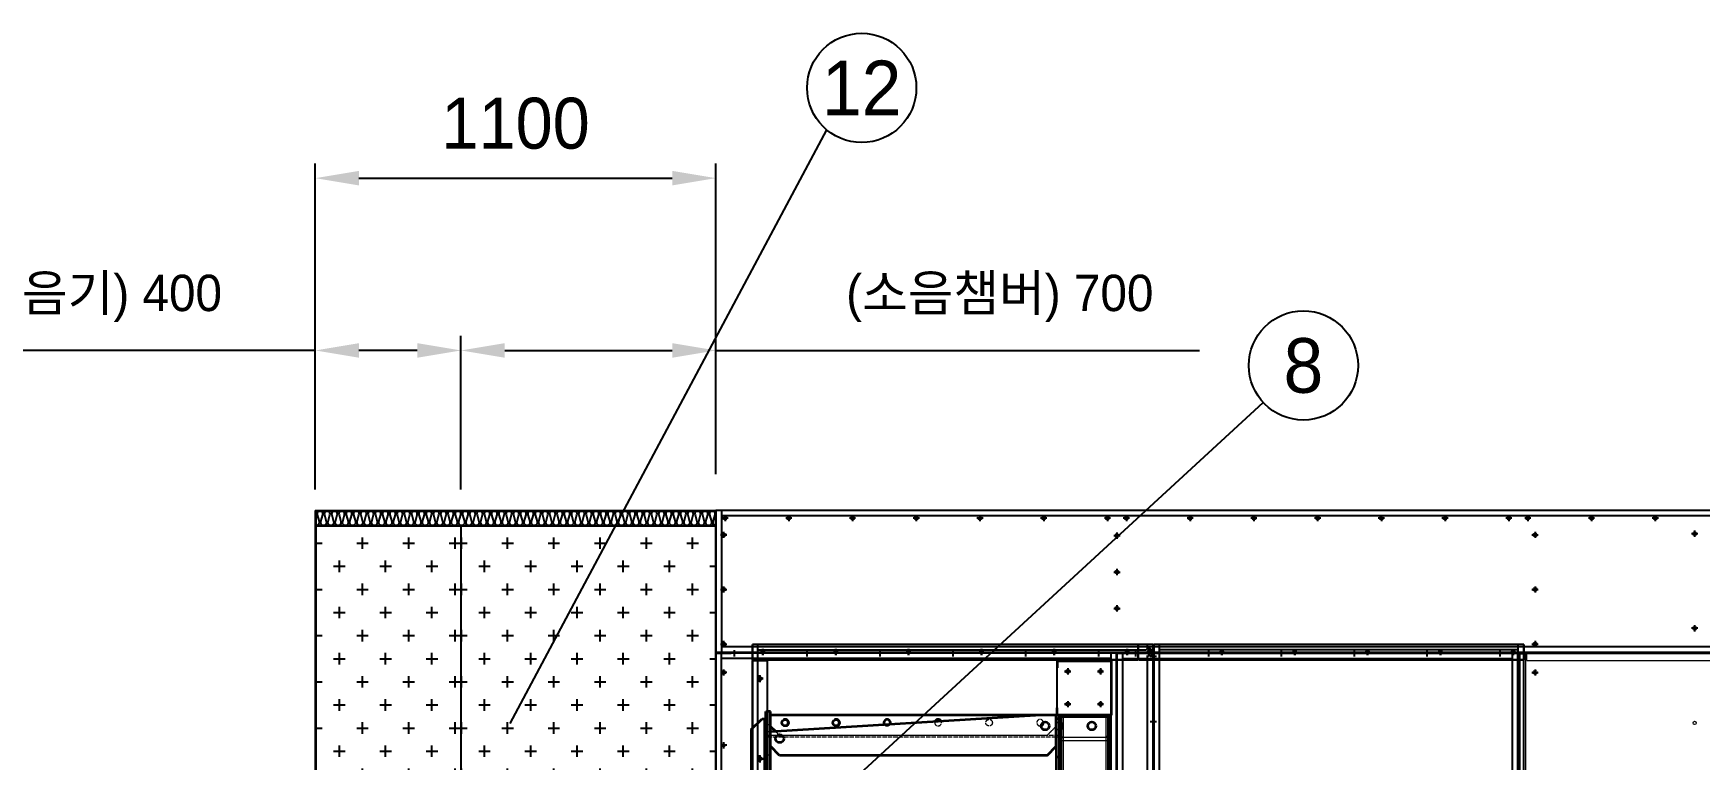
# Model space of a CAD drawing. Header units: millimetres. Extents: x 1723 to 33835, y 1764 to 24472.
# Drawn here: x 11238 to 15814, y 12487 to 14483 of the extents above; entities that cross this region are included whole.
import ezdxf
from ezdxf.enums import TextEntityAlignment as Align

# ---------------------------------------------------------------- set-up
doc = ezdxf.new("R2010")
doc.units = ezdxf.units.MM
doc.linetypes.add('CENTER', pattern=[2, 1.25, -0.25, 0.25, -0.25])
doc.linetypes.add('DASHED', pattern=[15, 12, -3])
for name, color, linetype in [('center', 1, 'CENTER'), ('SMS', 220, 'Continuous'), ('냉각탑_dim', 1, 'Continuous'), ('냉각탑_text', 3, 'Continuous')]:
    doc.layers.add(name, color=color, linetype=linetype)
doc.styles.add('HY울릉도L', font='')
doc.styles.add('돋움', font='Dotum.ttf')
doc.styles.get('HY울릉도L').set_extended_font_data('HY울릉도L')
doc.dimstyles.new('성지DIM', dxfattribs={"dimtxt": 3.5, "dimasz": 3, "dimexe": 1, "dimexo": 2.5, "dimgap": 2, "dimtad": 1, "dimdec": 0, "dimzin": 3, "dimdsep": 46, "dimtxsty": 'HY울릉도L', "dimblk": 'ARCHTICK', "dimcen": -2, "dimclrd": 256, "dimclre": 256, "dimclrt": 7, "dimadec": 0, "dimazin": 0, "dimtfac": 1, "dimtdec": 0, "dimtofl": 0, "dimtmove": 0, "dimatfit": 3, "dimfxl": 1, "dimtolj": 1, "dimtzin": 0, "dimlwe": -1, "dimarcsym": 0})

# ---------------------------------------------------------------- blocks, each defined once
blk = doc.blocks.new('*D762')
at = {"layer": 'Defpoints', "color": 0, "transparency": 16777216}
for p in [(13112.6, 14084.6), (12012.6, 13171.6), (13112.6, 13171.6)]:
    blk.add_point(p, dxfattribs=at)
at = {"layer": '냉각탑_dim', "transparency": 16777216}
for p, q in [((12012.6, 13271.6), (12012.6, 14124.6)), ((13112.6, 13271.6), (13112.6, 14124.6))]:
    blk.add_line(p, q, dxfattribs=at)
at = {"layer": '냉각탑_dim', "lineweight": -2, "transparency": 16777216}
blk.add_line((12132.6, 14084.6), (12992.6, 14084.6), dxfattribs=at)
at = {"layer": '냉각탑_dim', "transparency": 16777216}
for points in [[(12132.6, 14104.6), (12132.6, 14064.6), (12012.6, 14084.6)], [(12992.6, 14104.6), (12992.6, 14064.6), (13112.6, 14084.6)]]:
    blk.add_solid(points, dxfattribs=at)
at = {"layer": '냉각탑_dim', "color": 7, "transparency": 16777216, "insert": (12562.6, 14234.6), "char_height": 140, "attachment_point": 5, "style": 'HY울릉도L'}
blk.add_mtext('\\A1;1100', dxfattribs=at)
blk = doc.blocks.new('*D769')
at = {"layer": 'Defpoints', "color": 0, "transparency": 16777216}
for p in [(12012.6, 13611.3), (12012.6, 13129.6), (12412.6, 13129.6)]:
    blk.add_point(p, dxfattribs=at)
at = {"layer": '냉각탑_dim', "transparency": 16777216}
for p, q in [((12012.6, 13229.6), (12012.6, 13651.3)), ((12412.6, 13229.6), (12412.6, 13651.3))]:
    blk.add_line(p, q, dxfattribs=at)
at = {"layer": '냉각탑_dim', "lineweight": -2, "transparency": 16777216}
for p, q in [((12012.6, 13611.3), (10614.8, 13611.3)), ((12292.6, 13611.3), (12132.6, 13611.3))]:
    blk.add_line(p, q, dxfattribs=at)
at = {"layer": '냉각탑_dim', "transparency": 16777216}
for points in [[(12132.6, 13631.3), (12132.6, 13591.3), (12012.6, 13611.3)], [(12292.6, 13631.3), (12292.6, 13591.3), (12412.6, 13611.3)]]:
    blk.add_solid(points, dxfattribs=at)
at = {"layer": '냉각탑_dim', "color": 7, "transparency": 16777216, "insert": (11253.7, 13754.2), "char_height": 140, "attachment_point": 5, "style": 'HY울릉도L'}
blk.add_mtext('\\A1;{\\fGulim|b0|i0|c129|p50;\\H0.71429x;(토출 소음기) \\fHY울릉도L|b0|i0|c129|p18;400}', dxfattribs=at)
blk = doc.blocks.new('*D770')
at = {"layer": 'Defpoints', "color": 0, "transparency": 16777216}
for p in [(13112.6, 13611.3), (12412.6, 13131.2), (13112.6, 13171.6)]:
    blk.add_point(p, dxfattribs=at)
at = {"layer": '냉각탑_dim', "transparency": 16777216}
for p, q in [((12412.6, 13231.2), (12412.6, 13651.3)), ((13112.6, 13271.6), (13112.6, 13651.3))]:
    blk.add_line(p, q, dxfattribs=at)
at = {"layer": '냉각탑_dim', "lineweight": -2, "transparency": 16777216}
for p, q in [((12532.6, 13611.3), (12992.6, 13611.3)), ((13112.6, 13611.3), (14440, 13611.3))]:
    blk.add_line(p, q, dxfattribs=at)
at = {"layer": '냉각탑_dim', "transparency": 16777216}
for points in [[(12532.6, 13631.3), (12532.6, 13591.3), (12412.6, 13611.3)], [(12992.6, 13631.3), (12992.6, 13591.3), (13112.6, 13611.3)]]:
    blk.add_solid(points, dxfattribs=at)
at = {"layer": '냉각탑_dim', "color": 7, "transparency": 16777216, "insert": (13892, 13754.2), "char_height": 140, "attachment_point": 5, "style": 'HY울릉도L'}
blk.add_mtext('\\A1;{\\fGulim|b0|i0|c129|p50;\\H0.71429x;(소음챔버) \\fHY울릉도L|b0|i0|c129|p18;700}', dxfattribs=at)
blk = doc.blocks.new('A$C474D29AC')
for p, q in [((0, 0), (0, 1409)), ((0, 1409), (42, 1409)), ((42, 0), (42, 1409)), ((42, 0), (0, 0))]:
    blk.add_line(p, q)
for centre in [(21, 1359), (21, 1139), (21, 919), (21, 699), (21, 479), (21, 259), (21, 39)]:
    blk.add_circle(centre, 4.5)
at = {"layer": 'center'}
for p, q in [((29.5, 1359), (12.5, 1359)), ((21, 1367.5), (21, 1350.5)), ((21, 1366), (21, 1349)), ((21, 1147.5), (21, 1130.5)), ((21, 1146), (21, 1129)), ((29.5, 1139), (12.5, 1139)), ((29.5, 919), (12.5, 919)), ((21, 927.5), (21, 910.5)), ((21, 926), (21, 909)), ((29.5, 699), (12.5, 699)), ((21, 707.5), (21, 690.5)), ((21, 706), (21, 689)), ((29.5, 479), (12.5, 479)), ((21, 487.5), (21, 470.5)), ((21, 486), (21, 469)), ((29.5, 259), (12.5, 259)), ((21, 267.5), (21, 250.5)), ((21, 266), (21, 249)), ((21, 47.5), (21, 30.5)), ((21, 46), (21, 29)), ((29.5, 39), (12.5, 39))]:
    blk.add_line(p, q, dxfattribs=at)
blk = doc.blocks.new('A$C246C749F')
for p, q in [((0, 150), (0, 0)), ((0, 150), (150, 150)), ((0, 150), (0, 130)), ((2, 148), (148, 148)), ((2, 148), (2, 130)), ((148, 148), (148, 2)), ((150, 150), (150, 0)), ((2, 130), (0, 130)), ((2, 20), (0, 20)), ((0, 0), (0, 20)), ((0, 0), (150, 0)), ((2, 2), (2, 20)), ((2, 2), (148, 2))]:
    blk.add_line(p, q)
for centre in [(30, 120), (120, 120), (30, 30), (120, 30)]:
    blk.add_circle(centre, 3)
at = {"layer": 'center'}
for p, q in [((38.5, 120), (21.5, 120)), ((30, 128.5), (30, 111.5)), ((128.5, 120), (111.5, 120)), ((120, 128.5), (120, 111.5)), ((38.5, 30), (21.5, 30)), ((30, 38.5), (30, 21.5)), ((128.5, 30), (111.5, 30)), ((120, 38.5), (120, 21.5))]:
    blk.add_line(p, q, dxfattribs=at)
blk = doc.blocks.new('A$C637D7238')
at = {"color": 7, "lineweight": 35, "ltscale": 0.070711}
blk.add_line((0, 2490), (30, 2520), dxfattribs=at)
at = {"color": 7, "lineweight": 35, "ltscale": 0.01}
blk.add_line((30, 2520), (36, 2520), dxfattribs=at)
at = {"color": 7, "lineweight": 35, "ltscale": 0.006667}
blk.add_line((40, 2520), (36, 2520), dxfattribs=at)
at = {"color": 7, "lineweight": 35}
for p, q in [((36, 2520), (36, 1290)), ((40, 0), (40, 2540)), ((40, 2520), (40, 1290)), ((45, 0), (45, 2540)), ((45, 0), (45, 2540)), ((53, 0), (53, 2540)), ((795, 2530), (53, 2530)), ((795, 2530), (53, 2483.7)), ((795, 2530), (53, 2530)), ((850, 2530), (850, 10)), ((980, 2530), (980, 10)), ((985, 2530), (985, 10)), ((0, 2490), (0, 1272)), ((40, 1290), (40, 2480)), ((812, 2419.3), (78, 2419.3)), ((837, 2414.7), (837, 1270)), ((845, 2414.7), (845, 1270))]:
    blk.add_line(p, q, dxfattribs=at)
at = {"color": 7, "lineweight": 35, "ltscale": 0.008333}
for p, q in [((40, 2540), (45, 2540)), ((845, 2530), (850, 2530)), ((850, 2530), (845, 2530)), ((985, 2530), (980, 2530)), ((985, 2530), (980, 2530))]:
    blk.add_line(p, q, dxfattribs=at)
at = {"color": 7, "lineweight": 35, "ltscale": 0.013333}
for p, q in [((53, 2540), (45, 2540)), ((53, 2540), (45, 2540)), ((845, 2530), (837, 2530)), ((845, 2530), (837, 2530)), ((845, 2520), (837, 2520)), ((845, 2414.7), (837, 2414.7))]:
    blk.add_line(p, q, dxfattribs=at)
at = {"color": 7, "linetype": 'DASHED', "lineweight": 13, "ltscale": 0.11}
blk.add_line((45, 2540), (45, 2474), dxfattribs=at)
at = {"color": 7, "linetype": 'DASHED', "lineweight": 13, "ltscale": 0.093819}
blk.add_line((53, 2483.7), (53, 2540), dxfattribs=at)
at = {"color": 7, "lineweight": 35, "ltscale": 0.043443}
blk.add_line((53, 2503.9), (53, 2530), dxfattribs=at)
at = {"color": 7, "linetype": 'DASHED', "lineweight": 13, "ltscale": 0.051667}
blk.add_line((53, 2530), (53, 2499), dxfattribs=at)
at = {"color": 7, "lineweight": 35, "ltscale": 0.07}
blk.add_line((837, 2530), (795, 2530), dxfattribs=at)
at = {"color": 7, "lineweight": 35, "ltscale": 0.016667}
for p, q in [((837, 2530), (837, 2520)), ((845, 2530), (845, 2520))]:
    blk.add_line(p, q, dxfattribs=at)
at = {"color": 7, "lineweight": 35, "ltscale": 0.142899}
blk.add_line((837, 2444.3), (837, 2530), dxfattribs=at)
at = {"color": 7, "lineweight": 35, "ltscale": 0.175455}
for p, q in [((837, 2520), (837, 2414.7)), ((845, 2520), (845, 2414.7))]:
    blk.add_line(p, q, dxfattribs=at)
at = {"color": 7, "lineweight": 35, "ltscale": 0.192122}
blk.add_line((845, 2530), (845, 2414.7), dxfattribs=at)
at = {"color": 7, "linetype": 'DASHED', "lineweight": 13, "ltscale": 0.116667}
for p, q in [((845, 2530), (845, 2460)), ((985, 2460), (985, 2530))]:
    blk.add_line(p, q, dxfattribs=at)
at = {"color": 7, "lineweight": 35, "ltscale": 0.008334}
for p, q in [((845.2, 2530), (845.2, 2525)), ((985.2, 2525), (985.2, 2530))]:
    blk.add_line(p, q, dxfattribs=at)
at = {"color": 7, "lineweight": 35, "ltscale": 0.233333}
for p, q in [((845.2, 2530), (985.2, 2530)), ((985.2, 2525), (845.2, 2525))]:
    blk.add_line(p, q, dxfattribs=at)
at = {"color": 7, "linetype": 'DASHED', "lineweight": 13}
for p, q in [((850, 2530), (850, 10)), ((851.6, 2530), (851.6, 10)), ((856.6, 2530), (856.6, 10)), ((973.4, 2530), (973.4, 10)), ((978.4, 2530), (978.4, 10)), ((980, 2530), (980, 10)), ((40, 60.1), (40, 2479.8)), ((45, 66), (45, 2474)), ((45, 66), (45, 2474)), ((845, 2474), (78, 2474)), ((845, 2474), (78, 2474)), ((812, 2474), (78, 2474)), ((812, 2474), (84.6, 2474)), ((845, 66), (845, 2474)), ((45, 2470), (845, 2470)), ((45, 70), (45, 2470)), ((45, 2470), (845, 2470)), ((53, 1274), (53, 2444.7)), ((837, 2444.7), (837, 1274)), ((845, 2414.7), (845, 125.3))]:
    blk.add_line(p, q, dxfattribs=at)
at = {"color": 7, "lineweight": 35, "ltscale": 0.002746}
for p, q in [((850, 2530), (851.6, 2530)), ((980, 2530), (978.4, 2530))]:
    blk.add_line(p, q, dxfattribs=at)
at = {"color": 7, "linetype": 'DASHED', "lineweight": 13, "ltscale": 0.095349}
for p, q in [((852, 2472.8), (850, 2530)), ((980, 2530), (978, 2472.8))]:
    blk.add_line(p, q, dxfattribs=at)
at = {"color": 7, "linetype": 'DASHED', "lineweight": 13, "ltscale": 0.008334}
for p, q in [((851.6, 2530), (851.6, 2525)), ((856.6, 2530), (856.6, 2525)), ((867, 2525), (867, 2530)), ((867, 2530), (867, 2525)), ((883, 2525), (883, 2530)), ((883, 2530), (883, 2525)), ((947, 2525), (947, 2530)), ((947, 2530), (947, 2525)), ((963, 2525), (963, 2530)), ((963, 2530), (963, 2525)), ((973.4, 2530), (973.4, 2525)), ((978.4, 2530), (978.4, 2525))]:
    blk.add_line(p, q, dxfattribs=at)
at = {"color": 7, "lineweight": 35, "ltscale": 0.008328}
for p, q in [((856.6, 2530), (851.6, 2530)), ((978.4, 2530), (973.4, 2530))]:
    blk.add_line(p, q, dxfattribs=at)
at = {"color": 7, "lineweight": 13}
for p, q in [((851.6, 2525), (851.6, 15)), ((856.6, 2525), (856.6, 15)), ((973.4, 2525), (973.4, 15)), ((978.4, 2525), (978.4, 15))]:
    blk.add_line(p, q, dxfattribs=at)
at = {"color": 7, "lineweight": 35, "ltscale": 0.194519}
blk.add_line((856.6, 2530), (973.4, 2530), dxfattribs=at)
at = {"color": 7, "linetype": 'DASHED', "lineweight": 13, "ltscale": 0.008333}
for p, q in [((45, 2503.9), (40, 2503.9)), ((45, 2503.9), (40, 2503.9)), ((45, 2484.9), (40, 2484.9)), ((45, 2484.9), (40, 2484.9)), ((40, 2480), (45, 2480)), ((45, 2420.5), (40, 2420.5)), ((45, 2420.5), (40, 2420.5))]:
    blk.add_line(p, q, dxfattribs=at)
at = {"color": 7, "linetype": 'DASHED', "lineweight": 13, "ltscale": 0.013333}
for p, q in [((45, 2503.9), (53, 2503.9)), ((45, 2503.9), (53, 2503.9)), ((45, 2484.9), (53, 2484.9)), ((45, 2484.9), (53, 2484.9)), ((45, 2474), (53, 2474)), ((45, 2474), (53, 2474)), ((837, 2509.5), (845, 2509.5)), ((845, 2509.5), (837, 2509.5)), ((845, 2509.5), (837, 2509.5)), ((837, 2509.5), (845, 2509.5)), ((837, 2490.5), (845, 2490.5)), ((845, 2490.5), (837, 2490.5)), ((845, 2490.5), (837, 2490.5)), ((837, 2490.5), (845, 2490.5)), ((845, 2474), (837, 2474)), ((845, 2474), (837, 2474)), ((45, 2420.5), (53, 2420.5)), ((45, 2420.5), (53, 2420.5)), ((845, 2414.7), (837, 2414.7))]:
    blk.add_line(p, q, dxfattribs=at)
at = {"color": 7, "linetype": 'DASHED', "lineweight": 13, "ltscale": 0.043935}
blk.add_line((71.4, 2474), (45, 2474), dxfattribs=at)
blk.add_line((71.4, 2474), (45, 2474), dxfattribs=at)
at = {"color": 7, "linetype": 'DASHED', "lineweight": 13, "ltscale": 0.006667}
blk.add_line((45, 2470), (45, 2474), dxfattribs=at)
at = {"color": 7, "linetype": 'DASHED', "lineweight": 13, "ltscale": 0.008224}
blk.add_line((53, 2499), (53, 2503.9), dxfattribs=at)
at = {"color": 7, "lineweight": 35, "ltscale": 0.033925}
blk.add_line((53, 2499), (67.4, 2484.6), dxfattribs=at)
blk.add_line((53, 2499), (67.4, 2484.6), dxfattribs=at)
at = {"color": 7, "lineweight": 35, "ltscale": 0.065747}
blk.add_line((53, 2444.3), (53, 2483.7), dxfattribs=at)
at = {"color": 7, "linetype": 'DASHED', "lineweight": 13, "ltscale": 0.020195}
blk.add_line((67.4, 2484.6), (76, 2476), dxfattribs=at)
blk.add_line((67.4, 2484.6), (76, 2476), dxfattribs=at)
at = {"color": 7, "lineweight": 35, "ltscale": 0.011065}
blk.add_line((78, 2474), (71.4, 2474), dxfattribs=at)
blk.add_line((78, 2474), (71.4, 2474), dxfattribs=at)
at = {"color": 7, "lineweight": 35, "ltscale": 0.004806}
blk.add_line((76, 2476), (78, 2474), dxfattribs=at)
blk.add_line((76, 2476), (78, 2474), dxfattribs=at)
at = {"color": 7, "lineweight": 35, "ltscale": 0.011066}
blk.add_line((84.6, 2474), (78, 2474), dxfattribs=at)
at = {"color": 7, "linetype": 'DASHED', "lineweight": 13, "ltscale": 0.058925}
blk.add_line((812, 2474), (837, 2499), dxfattribs=at)
blk.add_line((812, 2474), (837, 2499), dxfattribs=at)
at = {"color": 7, "linetype": 'DASHED', "lineweight": 13, "ltscale": 0.010079}
for p, q in [((851, 2509.5), (845, 2509.5)), ((845, 2509.5), (851, 2509.5)), ((851, 2490.5), (845, 2490.5)), ((845, 2490.5), (851, 2490.5))]:
    blk.add_line(p, q, dxfattribs=at)
at = {"color": 7, "linetype": 'DASHED', "lineweight": 13, "ltscale": 0.009526}
blk.add_line((845, 2509.5), (850.7, 2509.5), dxfattribs=at)
blk.add_line((845, 2509.5), (850.7, 2509.5), dxfattribs=at)
at = {"color": 7, "linetype": 'DASHED', "lineweight": 13, "ltscale": 0.010632}
blk.add_line((845, 2490.5), (851.4, 2490.5), dxfattribs=at)
blk.add_line((845, 2490.5), (851.4, 2490.5), dxfattribs=at)
at = {"color": 7, "lineweight": 35, "ltscale": 0.058925}
for p, q in [((78, 2419.3), (53, 2444.3)), ((812, 2419.3), (837, 2444.3))]:
    blk.add_line(p, q, dxfattribs=at)
at = {"color": 7, "linetype": 'DASHED', "lineweight": 13, "ltscale": 0.233333}
blk.add_line((845, 2460), (985, 2460), dxfattribs=at)
at = {"color": 7, "linetype": 'DASHED', "lineweight": 13, "ltscale": 0.193355}
blk.add_line((973, 2468), (857, 2468), dxfattribs=at)
at = {"color": 7, "lineweight": 35}
for centre, radius in [((93, 2509), 9), ((233, 2509), 9), ((78, 2465.2), 11), ((807, 2500), 11), ((935, 2500), 11)]:
    blk.add_circle(centre, radius, dxfattribs=at)
at = {"color": 7, "linetype": 'DASHED', "lineweight": 13}
blk.add_circle((653, 2509), 9, dxfattribs=at)
blk.add_circle((653, 2509), 9, dxfattribs=at)
for centre, radius, start, end in [((93, 2509), 9, 118.6479, 298.6479), ((233, 2509), 9, 118.6479, 298.6479), ((373, 2509), 9, 118.6479, 327.3569), ((793, 2509), 9, 4.9733, 289.5559), ((793, 2509), 9, 4.9732, 289.5559), ((373, 2509), 9, 219.7828, 327.3569), ((513, 2509), 9, 161.3731, 25.7666), ((513, 2509), 9, 161.3731, 25.7666), ((857, 2473), 5, 182, 270), ((973, 2473), 5, 270, 358)]:
    blk.add_arc(centre, radius, start, end, dxfattribs=at)
at = {"color": 7, "lineweight": 35}
for centre, start, end in [((93, 2509), 298.6479, 118.6479), ((233, 2509), 298.6479, 118.6479), ((373, 2509), 327.3569, 219.7828), ((373, 2509), 327.3569, 118.6479), ((513, 2509), 25.7666, 161.3731), ((513, 2509), 25.7666, 161.3731), ((793, 2509), 289.5559, 4.9733), ((793, 2509), 289.5559, 4.9732)]:
    blk.add_arc(centre, 9, start, end, dxfattribs=at)
at = {"color": 7, "linetype": 'DASHED', "lineweight": 13}
for ratio, start_param, end_param in [(0.034921, 6.283148, 8.353978), (0.034919, 2.070918, 3.141543), (0.034919, 5.212511, 6.283135), (0.034921, 3.141555, 5.212385)]:
    blk.add_ellipse((851, 2500), major_axis=(0, 9.5), ratio=ratio, start_param=start_param, end_param=end_param, dxfattribs=at)
at = {"color": 7, "lineweight": 35}
for ratio, start_param, end_param in [(0.034921, 6.283148, 8.353978), (0.034919, 2.070918, 3.141543), (0.034919, 5.212511, 6.283135), (0.034921, 3.141555, 5.212385)]:
    blk.add_ellipse((851, 2500), major_axis=(0, 9.5), ratio=ratio, start_param=start_param, end_param=end_param, dxfattribs=at)
blk = doc.blocks.new('A$C7585302F')
for p, q in [((0, 9.5), (0, 2715.5)), ((0, 9.5), (0, 2715.5)), ((1100, 2715.5), (0, 2715.5)), ((0, 9.5), (0, 2715.5)), ((0, 9.5), (0, 2715.5)), ((0, 2715.5), (42, 2715.5)), ((15, 9.5), (15, 2715.5)), ((1085, 2700.5), (15, 2700.5)), ((1085, 9.5), (1085, 2715.5)), ((1100, 9.5), (1100, 2715.5)), ((1100, 9.5), (1100, 2715.5))]:
    blk.add_line(p, q)
for centre, radius in [((21, 2662.5), 4.5), ((21, 2662.5), 4.5), ((21, 2462.5), 3)]:
    blk.add_circle(centre, radius)
at = {"layer": 'center'}
for p, q in [((50, 2723.5), (50, 2706.5)), ((250, 2723.5), (250, 2706.5)), ((450, 2723.5), (450, 2706.5)), ((650, 2723.5), (650, 2706.5)), ((850, 2723.5), (850, 2706.5)), ((1050, 2723.5), (1050, 2706.5)), ((29.5, 2662.5), (12.5, 2662.5)), ((21, 2671), (21, 2654)), ((21, 2471), (21, 2454)), ((29.5, 2462.5), (12.5, 2462.5))]:
    blk.add_line(p, q, dxfattribs=at)
blk = doc.blocks.new('A$C30E44EA2')
for p, q in [((0, 9.5), (0, 2715.5)), ((0, 9.5), (0, 2715.5)), ((0, 2715.5), (1100, 2715.5)), ((15, 9.5), (15, 2715.5)), ((15, 2700.5), (1085, 2700.5)), ((1085, 9.5), (1085, 2715.5)), ((1100, 9.5), (1100, 2715.5)), ((1100, 9.5), (1100, 2715.5))]:
    blk.add_line(p, q)
at = {"layer": 'center'}
for p, q in [((50, 2723.5), (50, 2706.5)), ((250, 2723.5), (250, 2706.5)), ((450, 2723.5), (450, 2706.5)), ((650, 2723.5), (650, 2706.5)), ((850, 2723.5), (850, 2706.5)), ((1050, 2723.5), (1050, 2706.5))]:
    blk.add_line(p, q, dxfattribs=at)
blk = doc.blocks.new('A$C1AFF22E1')
for p, q in [((9.5, 2966), (9.5, 0)), ((1025.5, 2966), (9.5, 2966)), ((24.5, 2966), (24.5, 0)), ((1010.5, 2951), (24.5, 2951)), ((1010.5, 0), (1010.5, 2966)), ((1025.5, 0), (1025.5, 2966))]:
    blk.add_line(p, q)
at = {"color": 7}
for centre in [(196.5, 2945), (396.5, 2945), (596.5, 2945), (796.5, 2945), (996.5, 2945)]:
    blk.add_circle(centre, 4.5, dxfattribs=at)
at = {"layer": 'center'}
for p, q in [((17, 2933), (0, 2933)), ((17, 2753), (0, 2753))]:
    blk.add_line(p, q, dxfattribs=at)
at = {"layer": 'center', "color": 1}
for p, q in [((188, 2945), (205, 2945)), ((196.5, 2953.5), (196.5, 2936.5)), ((388, 2945), (405, 2945)), ((396.5, 2953.5), (396.5, 2936.5)), ((588, 2945), (605, 2945)), ((596.5, 2953.5), (596.5, 2936.5)), ((788, 2945), (805, 2945)), ((796.5, 2953.5), (796.5, 2936.5)), ((988, 2945), (1005, 2945)), ((996.5, 2953.5), (996.5, 2936.5))]:
    blk.add_line(p, q, dxfattribs=at)
blk = doc.blocks.new('A$C00BA3925')
for p, q in [((0, 11), (0, 1069)), ((0, 1069), (0, 11)), ((0, 1069), (0, 11)), ((0, 1069), (42, 1069)), ((42, 11), (0, 11))]:
    blk.add_line(p, q)
at = {"color": 7, "lineweight": 15}
for p, q in [((0, 11), (0, 1069)), ((42, 11), (42, 1069)), ((3.5, 11), (0, 11)), ((20, 11), (3.5, 11)), ((20, 11), (42, 11))]:
    blk.add_line(p, q, dxfattribs=at)
for centre in [(21, 1040), (21, 840), (21, 840), (21, 640), (21, 440), (21, 240), (21, 40)]:
    blk.add_circle(centre, 3)
at = {"layer": 'center'}
for p, q in [((12.5, 1040), (29.5, 1040)), ((21, 1048.5), (21, 1031.5)), ((12.5, 840), (29.5, 840)), ((12.5, 840), (29.5, 840)), ((21, 848.5), (21, 831.5)), ((21, 848.5), (21, 831.5)), ((21, 648.5), (21, 631.5)), ((12.5, 640), (29.5, 640)), ((12.5, 440), (29.5, 440)), ((21, 448.5), (21, 431.5)), ((12.5, 240), (29.5, 240)), ((21, 248.5), (21, 231.5)), ((21, 48.5), (21, 31.5)), ((12.5, 40), (29.5, 40)), ((21, 34.5), (21, 17.5)), ((21, 17), (21, 0))]:
    blk.add_line(p, q, dxfattribs=at)
blk = doc.blocks.new('A$C39BF085F')
at = {"color": 7, "lineweight": 15}
for p, q in [((1058, 42), (0, 42)), ((1058, 0), (0, 0)), ((1058, 20), (1058, 42)), ((1058, 20), (1058, 3.5)), ((1058, 3.5), (1058, 0))]:
    blk.add_line(p, q, dxfattribs=at)
for p, q in [((0, 0), (0, 42)), ((1058, 0), (0, 0)), ((0, 0), (1058, 0)), ((0, 0), (1058, 0)), ((1058, 42), (1058, 0))]:
    blk.add_line(p, q)
for centre in [(29, 21), (229, 21), (229, 21), (429, 21), (629, 21), (829, 21), (1029, 21)]:
    blk.add_circle(centre, 3)
at = {"layer": 'center'}
for p, q in [((20.5, 21), (37.5, 21)), ((29, 12.5), (29, 29.5)), ((220.5, 21), (237.5, 21)), ((220.5, 21), (237.5, 21)), ((229, 12.5), (229, 29.5)), ((229, 12.5), (229, 29.5)), ((420.5, 21), (437.5, 21)), ((429, 12.5), (429, 29.5)), ((620.5, 21), (637.5, 21)), ((629, 12.5), (629, 29.5)), ((820.5, 21), (837.5, 21)), ((829, 12.5), (829, 29.5)), ((1020.5, 21), (1037.5, 21)), ((1029, 12.5), (1029, 29.5)), ((1034.5, 21), (1051.5, 21)), ((1052, 21), (1069, 21))]:
    blk.add_line(p, q, dxfattribs=at)
blk = doc.blocks.new('A$C7FE17281')
for p, q in [((0, 2966), (0, 0)), ((1100, 2966), (0, 2966)), ((15, 0), (15, 2966)), ((15, 2951), (1081, 2951)), ((15, 2951), (1081, 2951)), ((1085, 2954.2), (1085, 2966)), ((1085, 0), (1085, 2935.8)), ((1100, 2966), (1100, 0))]:
    blk.add_line(p, q)
for centre, radius in [((29, 2945), 4.5), ((229, 2945), 4.5), ((429, 2945), 4.5), ((629, 2945), 4.5), ((829, 2945), 4.5), ((1029, 2945), 4.5), ((1089, 2945), 4.5), ((865.9, 2892), 4.5), ((865.9, 2892), 4.5), ((865.9, 2892), 4.5), ((865.9, 2892), 4.5), ((955.9, 2892), 4.5), ((955.9, 2892), 4.5), ((955.9, 2892), 4.5), ((955.9, 2892), 4.5), ((21, 2872), 3), ((865.9, 2802), 4.5), ((865.9, 2802), 4.5), ((865.9, 2802), 4.5), ((865.9, 2802), 4.5), ((955.9, 2802), 4.5), ((955.9, 2802), 4.5), ((955.9, 2802), 4.5), ((955.9, 2802), 4.5), ((21, 2652), 3)]:
    blk.add_circle(centre, radius)
blk.add_arc((1089, 2945), 10, 246.4181, 143.1301)
at = {"layer": 'center', "color": 1}
for p, q in [((20.5, 2945), (37.5, 2945)), ((29, 2953.5), (29, 2936.5)), ((220.5, 2945), (237.5, 2945)), ((220.5, 2945), (237.5, 2945)), ((229, 2953.5), (229, 2936.5)), ((229, 2953.5), (229, 2936.5)), ((420.5, 2945), (437.5, 2945)), ((429, 2953.5), (429, 2936.5)), ((620.5, 2945), (637.5, 2945)), ((629, 2953.5), (629, 2936.5)), ((820.5, 2945), (837.5, 2945)), ((829, 2953.5), (829, 2936.5)), ((1020.5, 2945), (1037.5, 2945)), ((1029, 2953.5), (1029, 2936.5)), ((1080.5, 2945), (1097.5, 2945)), ((1089, 2953.5), (1089, 2936.5))]:
    blk.add_line(p, q, dxfattribs=at)
at = {"layer": 'center'}
for p, q in [((1109.5, 2933), (1092.5, 2933)), ((857.4, 2892), (874.4, 2892)), ((857.4, 2892), (874.4, 2892)), ((865.9, 2900.5), (865.9, 2883.5)), ((865.9, 2900.5), (865.9, 2883.5)), ((947.4, 2892), (964.4, 2892)), ((947.4, 2892), (964.4, 2892)), ((955.9, 2900.5), (955.9, 2883.5)), ((955.9, 2900.5), (955.9, 2883.5)), ((12.5, 2872), (29.5, 2872)), ((12.5, 2872), (29.5, 2872)), ((21, 2865), (21, 2882)), ((21, 2880.5), (21, 2863.5)), ((21, 2863.5), (21, 2880.5)), ((21, 2879), (21, 2862)), ((857.4, 2802), (874.4, 2802)), ((857.4, 2802), (874.4, 2802)), ((865.9, 2810.5), (865.9, 2793.5)), ((865.9, 2810.5), (865.9, 2793.5)), ((947.4, 2802), (964.4, 2802)), ((947.4, 2802), (964.4, 2802)), ((955.9, 2810.5), (955.9, 2793.5)), ((955.9, 2810.5), (955.9, 2793.5)), ((1109.5, 2753), (1092.5, 2753)), ((21, 2645), (21, 2662)), ((21, 2660.5), (21, 2643.5)), ((21, 2643.5), (21, 2660.5)), ((21, 2659), (21, 2642)), ((12.5, 2652), (29.5, 2652)), ((12.5, 2652), (29.5, 2652))]:
    blk.add_line(p, q, dxfattribs=at)
blk = doc.blocks.new('A$C625113F3')
at = {"color": 7, "lineweight": 13}
for p, q in [((0, 2704.3), (0, 1.7)), ((3.4, 2706), (3.4, 830)), ((20, 3.4), (20, 2706))]:
    blk.add_line(p, q, dxfattribs=at)
at = {"color": 7, "lineweight": 13, "ltscale": 0.005667}
for p, q in [((3.4, 2704.3), (0, 2704.3)), ((22, 2702.6), (22, 2706))]:
    blk.add_line(p, q, dxfattribs=at)
at = {"color": 7, "lineweight": 13, "ltscale": 0.0015}
blk.add_line((2.9, 2706), (2, 2706), dxfattribs=at)
at = {"color": 7, "lineweight": 13, "ltscale": 0.002833}
for p, q in [((2, 2704.3), (2, 2706)), ((2.9, 2704.3), (2.9, 2706))]:
    blk.add_line(p, q, dxfattribs=at)
at = {"color": 7}
blk.add_line((2, 2706), (595, 2706), dxfattribs=at)
at = {"color": 7, "lineweight": 13, "ltscale": 0.031833}
blk.add_line((2.9, 2706), (22, 2706), dxfattribs=at)
at = {"color": 7, "lineweight": 13, "ltscale": 0.027667}
blk.add_line((3.4, 2704.3), (20, 2704.3), dxfattribs=at)
at = {"color": 7, "lineweight": 13, "ltscale": 0.003333}
for p, q in [((22, 2704), (20, 2704)), ((22, 2702.6), (20, 2702.6)), ((22, 2706), (22, 2704))]:
    blk.add_line(p, q, dxfattribs=at)
at = {"color": 7, "lineweight": 13, "ltscale": 0.011337}
blk.add_line((22, 2686), (22, 2706), dxfattribs=at)
for p, q in [((65.9, 2706), (23.9, 2706)), ((66, 2706), (24, 2706))]:
    blk.add_line(p, q)
at = {"color": 7, "lineweight": 13, "ltscale": 0.283333}
blk.add_line((22, 2686), (575, 2686), dxfattribs=at)
blk.add_circle((44.9, 2653), 4.5)
at = {"color": 7, "lineweight": 13}
blk.add_circle((483.2, 2514.4), 4.5, dxfattribs=at)
at = {"layer": 'center'}
for p, q in [((44.9, 2661.5), (44.9, 2644.5)), ((36.4, 2653), (53.4, 2653))]:
    blk.add_line(p, q, dxfattribs=at)
blk = doc.blocks.new('A$C151C76B8')
for p, q in [((0, 11), (0, 401)), ((1100, 401), (0, 401)), ((3400, 401), (0, 401)), ((3400, 401), (0, 401)), ((15, 401), (15, 11)), ((3385, 386), (15, 386)), ((3400, 401), (1102, 401)), ((3400, 401), (1102, 401)), ((3400, 11), (0, 11)), ((42, 11), (0, 11)), ((42, 11), (0, 11)), ((3385, 26), (15, 26)), ((142, 11), (1934, 11))]:
    blk.add_line(p, q)
at = {"color": 7, "lineweight": 35}
for p, q in [((3385, 401), (3385, 11)), ((3400, 401), (3400, 11)), ((3400, 401), (3400, 11)), ((3400, 401), (3400, 11)), ((3400, 401), (3400, 11))]:
    blk.add_line(p, q, dxfattribs=at)
for centre in [(25, 380), (200, 380), (375, 380), (550, 380), (725, 380), (900, 380), (1075, 380), (1127, 380), (1302, 380), (1477, 380), (1652, 380), (1827, 380), (2002, 380), (2177, 380), (2229, 380), (2404, 380), (2579, 380), (2754, 380), (2929, 380), (3104, 380), (3279, 380), (3326.5, 381), (21, 334), (1101, 332), (1101, 332), (2249, 334), (2249, 334), (2687.2, 337.3), (1101, 232), (1101, 232), (21, 184), (2249, 184), (2249, 184), (1101, 132), (1101, 132), (2687.2, 77.3), (21, 34), (2249, 34), (2249, 34)]:
    blk.add_circle(centre, 4.5)
at = {"layer": 'center'}
for p, q in [((33.5, 380), (16.5, 380)), ((25, 388.5), (25, 371.5)), ((208.5, 380), (191.5, 380)), ((200, 388.5), (200, 371.5)), ((383.5, 380), (366.5, 380)), ((375, 388.5), (375, 371.5)), ((558.5, 380), (541.5, 380)), ((550, 388.5), (550, 371.5)), ((733.5, 380), (716.5, 380)), ((725, 388.5), (725, 371.5)), ((908.5, 380), (891.5, 380)), ((900, 388.5), (900, 371.5)), ((1083.5, 380), (1066.5, 380)), ((1075, 388.5), (1075, 371.5)), ((1135.5, 380), (1118.5, 380)), ((1127, 388.5), (1127, 371.5)), ((1310.5, 380), (1293.5, 380)), ((1302, 388.5), (1302, 371.5)), ((1485.5, 380), (1468.5, 380)), ((1477, 388.5), (1477, 371.5)), ((1660.5, 380), (1643.5, 380)), ((1652, 388.5), (1652, 371.5)), ((1835.5, 380), (1818.5, 380)), ((1827, 388.5), (1827, 371.5)), ((2010.5, 380), (1993.5, 380)), ((2002, 388.5), (2002, 371.5)), ((2185.5, 380), (2168.5, 380)), ((2177, 388.5), (2177, 371.5)), ((2237.5, 380), (2220.5, 380)), ((2229, 388.5), (2229, 371.5)), ((2412.5, 380), (2395.5, 380)), ((2404, 388.5), (2404, 371.5)), ((2587.5, 380), (2570.5, 380)), ((2579, 388.5), (2579, 371.5)), ((2762.5, 380), (2745.5, 380)), ((2754, 388.5), (2754, 371.5)), ((2937.5, 380), (2920.5, 380)), ((2929, 388.5), (2929, 371.5)), ((3112.5, 380), (3095.5, 380)), ((3104, 388.5), (3104, 371.5)), ((3287.5, 380), (3270.5, 380)), ((3279, 388.5), (3279, 371.5)), ((3335, 381), (3318, 381)), ((3326.5, 389.5), (3326.5, 372.5)), ((29.5, 334), (12.5, 334)), ((12.5, 334), (29.5, 334)), ((21, 342.5), (21, 325.5)), ((1092.5, 332), (1109.5, 332)), ((1101, 340.5), (1101, 323.5)), ((2240.5, 334), (2257.5, 334)), ((2249, 342.5), (2249, 325.5)), ((2695.7, 337.3), (2678.7, 337.3)), ((2687.2, 345.8), (2687.2, 328.8)), ((1092.5, 232), (1109.5, 232)), ((1101, 240.5), (1101, 223.5)), ((12.5, 184), (29.5, 184)), ((21, 192.5), (21, 175.5)), ((2240.5, 184), (2257.5, 184)), ((2249, 192.5), (2249, 175.5)), ((1101, 140.5), (1101, 123.5)), ((1092.5, 132), (1109.5, 132)), ((2695.7, 77.3), (2678.7, 77.3)), ((2687.2, 85.8), (2687.2, 68.8)), ((12.5, 34), (29.5, 34)), ((21, 42.5), (21, 25.5)), ((50, 17), (50, 0)), ((250, 17), (250, 0)), ((450, 17), (450, 0)), ((2240.5, 34), (2257.5, 34)), ((2249, 42.5), (2249, 25.5))]:
    blk.add_line(p, q, dxfattribs=at)
blk = doc.blocks.new('1')
h = blk.add_hatch()
h.set_pattern_fill('CROSS', color=5, scale=10)
h.set_pattern_definition([(0, (-671197.134, 24067.37), (63.5, 63.5), [31.75, -95.25]), (90, (-671181.26, 24051.496), (-63.5, 63.5), [31.75, -95.25])])
h.paths.add_polyline_path([(12412.6, 13129.6), (12014.2, 13129.6), (12014.2, 9651.6), (12412.6, 9651.6)])
h = blk.add_hatch()
h.set_pattern_fill('CROSS', color=5, scale=10)
h.set_pattern_definition([(0, (-670798.734, 24067.37), (63.5, 63.5), [31.75, -95.25]), (90, (-670782.86, 24051.496), (-63.5, 63.5), [31.75, -95.25])])
h.paths.add_polyline_path([(13112.6, 13129.6), (12412.6, 13129.6), (12412.6, 9651.6), (13112.6, 9651.6)])
for p, q in [((12012.6, 13171.6), (12012.6, 9571.6)), ((12014.2, 13170), (12014.2, 13131.2)), ((12014.2, 13131.2), (13112.6, 13131.2)), ((12412.6, 13131.2), (12412.6, 9650)), ((13111, 13170), (13111, 13131.2)), ((13112.6, 13171.6), (13112.6, 9571.6)), ((12014.2, 13129.6), (13112.6, 13129.6)), ((12014.2, 13129.6), (12014.2, 9651.6))]:
    blk.add_line(p, q)
at = {"ltscale": 500}
for p, q in [((12012.6, 13171.6), (13112.6, 13171.6)), ((12014.2, 13170), (13111, 13170))]:
    blk.add_line(p, q, dxfattribs=at)
at = {"layer": 'SMS', "color": 5, "elevation": 0}
for points in [[(12491.5, 13131.2, -0.420076), (12486.8, 13141.5), (12491.7, 13159.8, 1.449198), (12476.8, 13159.8), (12481.7, 13141.5, -0.524856), (12474.3, 13130.7, -0.524856), (12466.8, 13141.5), (12471.8, 13159.8, 1.449198), (12456.8, 13159.8), (12461.8, 13141.5, -0.524856), (12454.3, 13130.7, -0.524856), (12446.9, 13141.5), (12451.8, 13159.8, 1.449198), (12436.9, 13159.8), (12441.8, 13141.5, -0.524856), (12434.4, 13130.7, -0.524856), (12426.9, 13141.5), (12431.9, 13159.8, 1.449198), (12416.9, 13159.8), (12421.9, 13141.5, -0.524856), (12414.4, 13130.7, -0.524856), (12407, 13141.5), (12411.9, 13159.8, 1.449198), (12397, 13159.8), (12401.9, 13141.5, -0.524856), (12394.5, 13130.7, -0.524856), (12387, 13141.5), (12392, 13159.8, 1.449198), (12377, 13159.8), (12382, 13141.5, -0.524856), (12374.5, 13130.7, -0.524856), (12367.1, 13141.5), (12372, 13159.8, 1.449198), (12357.1, 13159.8), (12362, 13141.5, -0.524856), (12354.6, 13130.7, -0.524856), (12347.1, 13141.5), (12352.1, 13159.8, 1.449198), (12337.1, 13159.8), (12342.1, 13141.5, -0.524856), (12334.6, 13130.7, -0.524856), (12327.2, 13141.5), (12332.1, 13159.8, 1.449198), (12317.2, 13159.8), (12322.1, 13141.5, -0.524856), (12314.7, 13130.7, -0.524856), (12307.2, 13141.5), (12312.2, 13159.8, 1.449198), (12297.2, 13159.8), (12302.2, 13141.5, -0.524856), (12294.7, 13130.7, -0.524856), (12287.3, 13141.5), (12292.2, 13159.8, 1.449198), (12277.3, 13159.8), (12282.2, 13141.5, -0.524856), (12274.8, 13130.7, -0.524856), (12267.3, 13141.5), (12272.3, 13159.8, 1.449198), (12257.3, 13159.8), (12262.3, 13141.5, -0.524856), (12254.8, 13130.7, -0.524856), (12247.4, 13141.5), (12252.3, 13159.8, 1.449198), (12237.4, 13159.8), (12242.3, 13141.5, -0.524856), (12234.9, 13130.7, -0.524856), (12227.4, 13141.5), (12232.4, 13159.8, 1.449198), (12217.4, 13159.8), (12222.4, 13141.5, -0.524856), (12214.9, 13130.7, -0.524856), (12207.5, 13141.5), (12212.4, 13159.8, 1.449198), (12197.5, 13159.8), (12202.4, 13141.5, -0.524856), (12195, 13130.7, -0.524856), (12187.5, 13141.5), (12192.5, 13159.8, 1.449198), (12177.5, 13159.8), (12182.5, 13141.5, -0.524856), (12175, 13130.7, -0.524856), (12167.6, 13141.5), (12172.5, 13159.8, 1.449198), (12157.6, 13159.8), (12162.5, 13141.5, -0.524856), (12155.1, 13130.7, -0.524856), (12147.6, 13141.5), (12152.6, 13159.8, 1.449198), (12137.6, 13159.8), (12142.6, 13141.5, -0.524856), (12135.1, 13130.7, -0.524856), (12127.7, 13141.5), (12132.6, 13159.8, 1.449198), (12117.7, 13159.8), (12122.6, 13141.5, -0.524856), (12115.2, 13130.7, -0.524856), (12107.7, 13141.5), (12112.7, 13159.8, 1.449198), (12097.7, 13159.8), (12102.7, 13141.5, -0.524856), (12095.2, 13130.7, -0.524856), (12087.8, 13141.5), (12092.7, 13159.8, 1.449198), (12077.8, 13159.8), (12082.7, 13141.5, -0.524856), (12075.3, 13130.7, -0.524856), (12067.8, 13141.5), (12072.8, 13159.8, 1.449198), (12057.8, 13159.8), (12062.8, 13141.5, -0.524856), (12055.3, 13130.7, -0.524856), (12047.9, 13141.5), (12052.8, 13159.8, 1.449198), (12037.9, 13159.8), (12042.8, 13141.5, -0.524856), (12035.4, 13130.7, -0.524856), (12027.9, 13141.5), (12032.9, 13159.8, 1.449198), (12017.9, 13159.8), (12022.9, 13141.5, -0.420076), (12018.1, 13131.2, -0.420076)], [(12912.6, 13130.7, -0.500631), (12905.7, 13141.5), (12910.7, 13159.8, 1.449198), (12895.7, 13159.8), (12900.7, 13141.5, -0.524856), (12893.2, 13130.7, -0.524856), (12885.8, 13141.5), (12890.7, 13159.8, 1.449198), (12875.8, 13159.8), (12880.7, 13141.5, -0.524856), (12873.3, 13130.7, -0.524856), (12865.8, 13141.5), (12870.8, 13159.8, 1.449198), (12855.8, 13159.8), (12860.8, 13141.5, -0.524856), (12853.3, 13130.7, -0.524856), (12845.9, 13141.5), (12850.8, 13159.8, 1.449198), (12835.9, 13159.8), (12840.8, 13141.5, -0.524856), (12833.4, 13130.7, -0.524856), (12825.9, 13141.5), (12830.9, 13159.8, 1.449198), (12815.9, 13159.8), (12820.9, 13141.5, -0.524856), (12813.4, 13130.7, -0.524856), (12806, 13141.5), (12810.9, 13159.8, 1.449198), (12796, 13159.8), (12800.9, 13141.5, -0.524856), (12793.5, 13130.7, -0.524856), (12786, 13141.5), (12791, 13159.8, 1.449198), (12776, 13159.8), (12781, 13141.5, -0.524856), (12773.5, 13130.7, -0.524856), (12766.1, 13141.5), (12771, 13159.8, 1.449198), (12756.1, 13159.8), (12761, 13141.5, -0.524856), (12753.6, 13130.7, -0.524856), (12746.1, 13141.5), (12751.1, 13159.8, 1.449198), (12736.1, 13159.8), (12741.1, 13141.5, -0.524856), (12733.6, 13130.7, -0.524856), (12726.2, 13141.5), (12731.1, 13159.8, 1.449198), (12716.2, 13159.8), (12721.1, 13141.5, -0.524856), (12713.7, 13130.7, -0.524856), (12706.2, 13141.5), (12711.2, 13159.8, 1.449198), (12696.2, 13159.8), (12701.2, 13141.5, -0.524856), (12693.7, 13130.7, -0.524856), (12686.3, 13141.5), (12691.2, 13159.8, 1.449198), (12676.3, 13159.8), (12681.2, 13141.5, -0.524856), (12673.8, 13130.7, -0.524856), (12666.3, 13141.5), (12671.3, 13159.8, 1.449198), (12656.3, 13159.8), (12661.3, 13141.5, -0.524856), (12653.8, 13130.7, -0.524856), (12646.4, 13141.5), (12651.3, 13159.8, 1.449198), (12636.4, 13159.8), (12641.3, 13141.5, -0.524856), (12633.9, 13130.7, -0.524856), (12626.4, 13141.5), (12631.4, 13159.8, 1.449198), (12616.4, 13159.8), (12621.4, 13141.5, -0.524856), (12613.9, 13130.7, -0.524856), (12606.5, 13141.5), (12611.4, 13159.8, 1.449198), (12596.5, 13159.8), (12601.4, 13141.5, -0.524856), (12594, 13130.7, -0.524856), (12586.5, 13141.5), (12591.5, 13159.8, 1.449198), (12576.5, 13159.8), (12581.5, 13141.5, -0.524856), (12574, 13130.7, -0.524856), (12566.6, 13141.5), (12571.5, 13159.8, 1.449198), (12556.6, 13159.8), (12561.5, 13141.5, -0.524856), (12554.1, 13130.7, -0.524856), (12546.6, 13141.5), (12551.6, 13159.8, 1.449198), (12536.6, 13159.8), (12541.6, 13141.5, -0.524856), (12534.1, 13130.7, -0.524856), (12526.7, 13141.5), (12531.6, 13159.8, 1.449198), (12516.7, 13159.8), (12521.6, 13141.5, -0.524856), (12514.2, 13130.7, -0.524856), (12506.7, 13141.5), (12511.7, 13159.8, 1.449198), (12496.7, 13159.8), (12501.7, 13141.5, -0.524856), (12494.2, 13130.7, -0.524856), (12486.8, 13141.5), (12491.7, 13159.8, 1.449198), (12476.8, 13159.8), (12481.7, 13141.5, -0.524856), (12474.3, 13130.7, -0.417249), (12466.3, 13138.8)], [(13110, 13131.2, -0.420076), (13105.2, 13141.5), (13110.2, 13159.8, 1.449198), (13095.2, 13159.8), (13100.2, 13141.5, -0.524856), (13092.7, 13130.7, -0.524856), (13085.3, 13141.5), (13090.2, 13159.8, 1.449198), (13075.3, 13159.8), (13080.2, 13141.5, -0.524856), (13072.8, 13130.7, -0.524856), (13065.3, 13141.5), (13070.3, 13159.8, 1.449198), (13055.3, 13159.8), (13060.3, 13141.5, -0.524856), (13052.8, 13130.7, -0.524856), (13045.4, 13141.5), (13050.3, 13159.8, 1.449198), (13035.4, 13159.8), (13040.3, 13141.5, -0.524856), (13032.9, 13130.7, -0.524856), (13025.4, 13141.5), (13030.4, 13159.8, 1.449198), (13015.4, 13159.8), (13020.4, 13141.5, -0.524856), (13012.9, 13130.7, -0.524856), (13005.5, 13141.5), (13010.4, 13159.8, 1.449198), (12995.5, 13159.8), (13000.4, 13141.5, -0.524856), (12993, 13130.7, -0.524856), (12985.5, 13141.5), (12990.5, 13159.8, 1.449198), (12975.5, 13159.8), (12980.5, 13141.5, -0.524856), (12973, 13130.7, -0.524856), (12965.6, 13141.5), (12970.5, 13159.8, 1.449198), (12955.6, 13159.8), (12960.5, 13141.5, -0.524856), (12953.1, 13130.7, -0.524856), (12945.6, 13141.5), (12950.6, 13159.8, 1.449198), (12935.6, 13159.8), (12940.6, 13141.5, -0.524856), (12933.1, 13130.7, -0.524856), (12925.7, 13141.5), (12930.6, 13159.8, 1.449198), (12915.7, 13159.8), (12920.6, 13141.5, -0.524856), (12913.2, 13130.7, -0.524856), (12905.7, 13141.5), (12910.7, 13159.8, 1.449198), (12895.7, 13159.8), (12900.7, 13141.5, -0.524856), (12893.2, 13130.7, -0.417249), (12885.2, 13138.8)]]:
    blk.add_lwpolyline(points, format="xyb", dxfattribs=at)
at = {"color": 2}
for name, p in [('A$C151C76B8', (13112.6, 12770.6)), ('A$C7FE17281', (13212.6, 9837.6)), ('A$C1AFF22E1', (14305.1, 9837.6)), ('A$C625113F3', (15316.6, 10073.6))]:
    blk.add_blockref(name, p, dxfattribs=at)
at = {"color": 7}
for name, p in [('A$C7585302F', (13112.6, 10064.1)), ('A$C30E44EA2', (14214.6, 10064.1)), ('A$C637D7238', (13209.6, 10079.6))]:
    blk.add_blockref(name, p, dxfattribs=at)
at = {"rotation": 90}
blk.add_blockref('A$C00BA3925', (14281.6, 12761.6), dxfattribs=at)
for name, p in [('A$C39BF085F', (14272.6, 12761.6)), ('A$C474D29AC', (13212.6, 11350.6)), ('A$C246C749F', (14048.4, 12609.6))]:
    blk.add_blockref(name, p)

msp = doc.modelspace()

# ---------------------------------------------------------------- linework, layer by layer
at = {"layer": '냉각탑_dim', "linetype": 'ByBlock', "lineweight": -2}
msp.add_lwpolyline([(12548, 12586.3), (13416.7, 14217.3)], dxfattribs=at)
at = {"layer": '냉각탑_dim', "linetype": 'ByBlock', "lineweight": -2, "elevation": 0}
msp.add_lwpolyline([(13380.6, 12330.9), (14615.3, 13468.3)], dxfattribs=at)
at = {"layer": '냉각탑_dim', "linetype": 'ByBlock', "lineweight": -2}
for centre in [(13512.8, 14332.5), (14725.6, 13570)]:
    msp.add_circle(centre, 150, dxfattribs=at)

# ---------------------------------------------------------------- block references
msp.add_blockref('1', (0, 0))

# ---------------------------------------------------------------- texts
at = {"layer": '냉각탑_text', "style": '돋움'}
for s, p in [('12', (13512.8, 14332.5)), ('8', (14725.6, 13570))]:
    msp.add_text(s, height=150, dxfattribs=at).set_placement(p, align=Align.MIDDLE_CENTER)

# ---------------------------------------------------------------- dimensions: what is measured, and where the dimension line sits
at = {"layer": '냉각탑_dim'}
dim = msp.add_linear_dim(base=(13112.6, 14084.6), p1=(12012.6, 13171.6), p2=(13112.6, 13171.6), dimstyle='성지DIM', override={"dimscale": 40, "dimsah": 1}, dxfattribs=at)
dim.commit()
dim.dimension.update_dxf_attribs({"geometry": '*D762', "text_midpoint": (12562.6, 14234.6)})
for base, p1, p2, text, picture, middle in [((12012.6, 13611.3), (12412.6, 13129.6), (12012.6, 13129.6), '{\\fGulim|b0|i0|c129|p50;\\H0.71429x;(토출 소음기) \\fHY울릉도L|b0|i0|c129|p18;<>}', '*D769', (11253.7, 13611.3)), ((13112.6, 13611.3), (12412.6, 13131.2), (13112.6, 13171.6), '{\\fGulim|b0|i0|c129|p50;\\H0.71429x;(소음챔버) \\fHY울릉도L|b0|i0|c129|p18;<>}', '*D770', (13892, 13611.3))]:
    dim = msp.add_linear_dim(base=base, p1=p1, p2=p2, text=text, dimstyle='성지DIM', override={"dimscale": 40, "dimsah": 1}, dxfattribs=at)
    dim.commit()
    dim.dimension.update_dxf_attribs({"geometry": picture, "text_midpoint": middle, "dimtype": 160})

doc.saveas('drawing.dxf')
